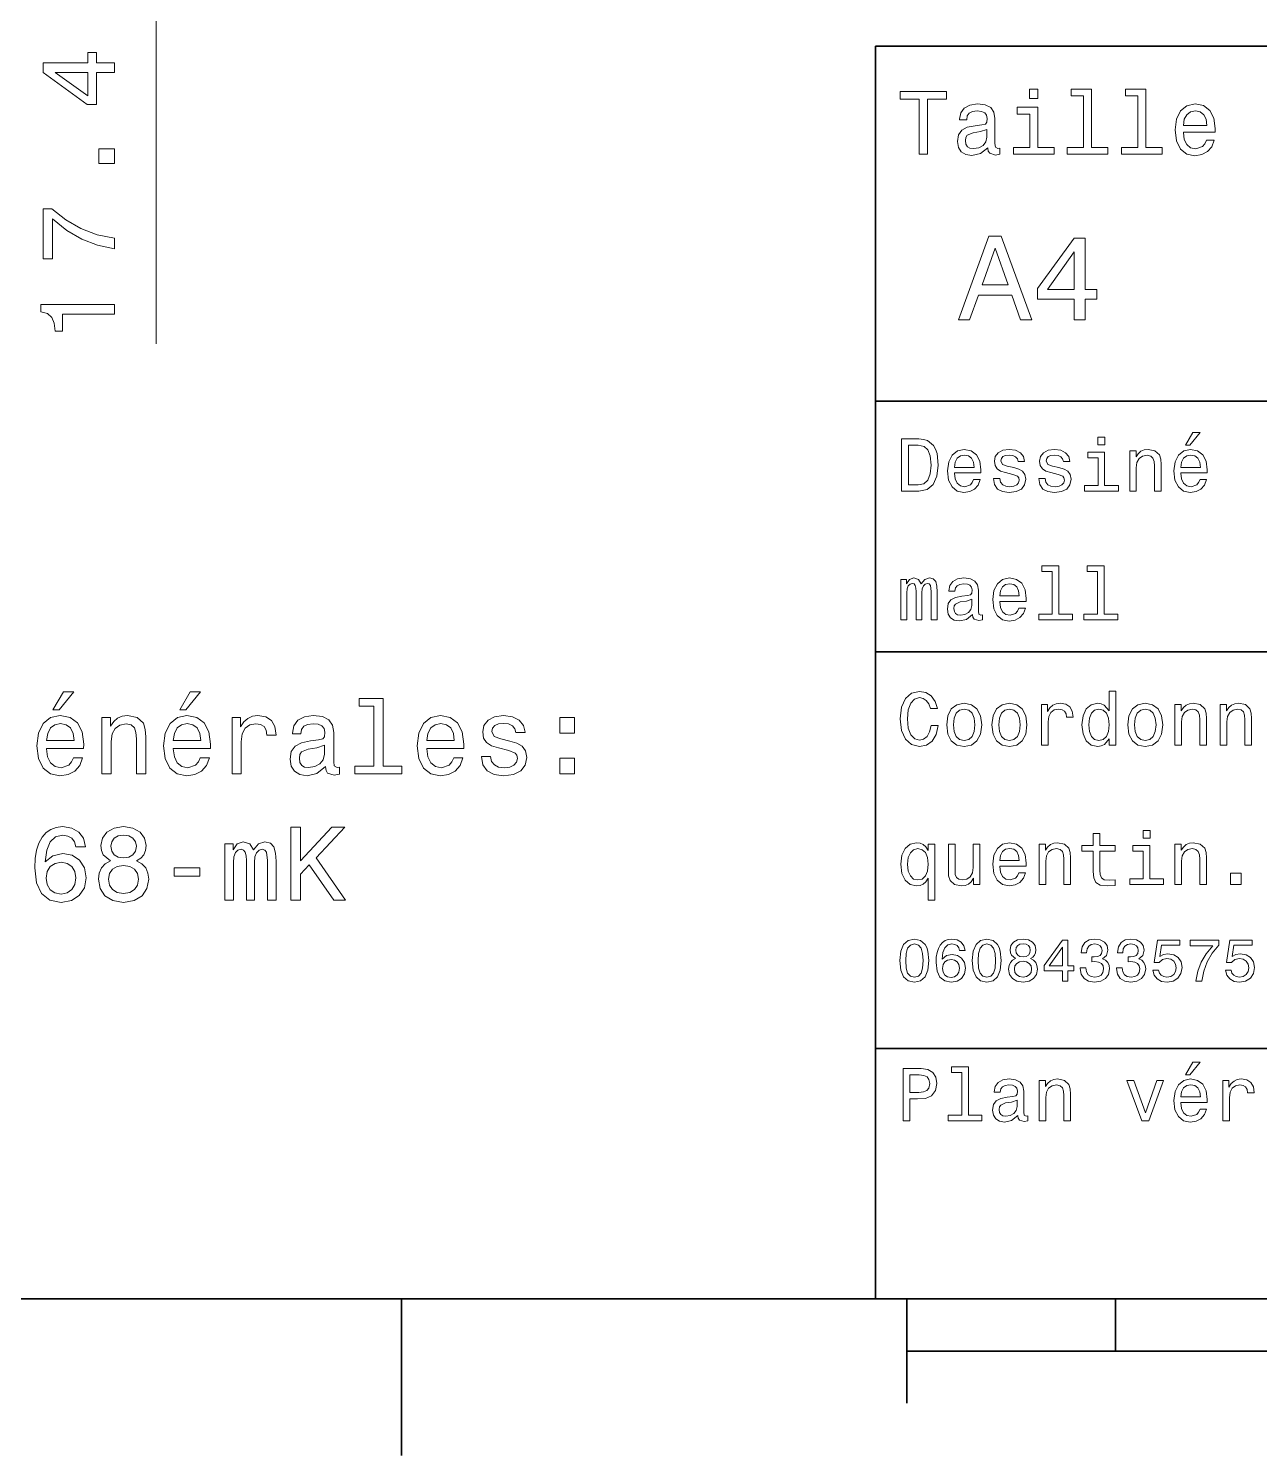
# Model space of a CAD drawing. Extents: x 0 to 297, y 0 to 210.
# Drawn here: x 56.4 to 115.4, y 2.5 to 70.9 of the extents above; entities that cross this region are included whole.
import ezdxf

# ---------------------------------------------------------------- set-up
doc = ezdxf.new("R2010")
doc.units = 0

msp = doc.modelspace()

# ---------------------------------------------------------------- linework, layer by layer
at = {"color": 7, "lineweight": 13}
msp.add_line((62.551071, 55.746384), (62.551071, 88.356773), dxfattribs=at)
at = {"color": 7, "lineweight": 35}
for p, q in [((97, 10), (97, 70)), ((97, 70), (287, 70)), ((97, 53), (162, 53)), ((97, 41), (162, 41)), ((97, 22), (162, 22)), ((10, 10), (287, 10)), ((97, 10), (287, 10)), ((98.5, 7.5), (198.5, 7.5))]:
    msp.add_line(p, q, dxfattribs=at)
at = {"color": 7, "lineweight": 35, "ltscale": 0.1875}
msp.add_line((74.300003, 10), (74.300003, 2.5), dxfattribs=at)
at = {"color": 7, "lineweight": 35, "ltscale": 0.125}
msp.add_line((98.5, 10), (98.5, 5), dxfattribs=at)
at = {"color": 7, "lineweight": 35, "ltscale": 0.0625}
msp.add_line((108.5, 10), (108.5, 7.5), dxfattribs=at)
at = {"color": 7, "lineweight": 13}
for points in [[(60.551071, 68.74984), (60.551071, 69.203735), (59.683636, 69.203735), (59.683636, 69.703011), (59.280178, 69.703011), (59.280178, 69.203735), (57.126717, 69.203735), (57.126717, 68.744797), (59.23983, 67.211655), (59.683636, 67.211655), (59.683636, 68.74984)], [(59.280178, 67.635292), (57.711731, 68.74984), (59.280178, 68.74984)], [(99.102303, 64.837173), (99.5, 64.837173), (99.5, 67.47406), (100.407784, 67.47406), (100.407784, 67.837173), (98.190201, 67.837173), (98.190201, 67.47406), (99.102303, 67.47406)], [(104.786743, 67.940918), (104.384727, 67.940918), (104.384727, 67.508644), (104.786743, 67.508644)], [(106.969742, 67.621033), (106.969742, 65.157059), (106.187317, 65.157059), (106.187317, 64.837173), (108.128242, 64.837173), (108.128242, 65.157059), (107.350143, 65.157059), (107.350143, 67.940918), (106.373199, 67.940918), (106.373199, 67.621033)], [(109.572044, 67.621033), (109.572044, 65.157059), (108.789627, 65.157059), (108.789627, 64.837173), (110.730545, 64.837173), (110.730545, 65.157059), (109.952454, 65.157059), (109.952454, 67.940918), (108.975502, 67.940918), (108.975502, 67.621033)], [(102.387611, 65.139771), (102.387611, 65.126801), (102.409225, 64.979828), (102.47406, 64.876076), (102.746399, 64.793945), (102.958214, 64.828529), (102.958214, 65.122475), (102.867432, 65.109505), (102.746399, 65.165703), (102.724785, 65.338615), (102.724785, 66.540344), (102.672913, 66.84726), (102.521614, 67.0634), (102.257927, 67.193085), (101.886169, 67.240631), (101.523056, 67.188759), (101.255043, 67.041786), (101.086456, 66.812675), (101.030258, 66.510086), (101.030258, 66.484146), (101.371758, 66.484146), (101.402016, 66.665703), (101.497116, 66.795387), (101.65274, 66.873199), (101.873199, 66.903458), (102.085014, 66.881844), (102.236313, 66.817001), (102.327087, 66.704605), (102.357346, 66.548988), (102.340057, 66.367432), (102.270897, 66.276657), (102.097984, 66.233429), (101.773773, 66.198845), (101.402016, 66.121033), (101.138329, 65.982704), (100.982712, 65.766571), (100.935158, 65.446686), (100.978386, 65.161385), (101.112389, 64.949562), (101.328529, 64.815559), (101.626801, 64.768013), (102.028816, 64.858788)], [(104.773773, 65.157059), (104.773773, 67.080688), (103.796829, 67.080688), (103.796829, 66.756485), (104.393372, 66.756485), (104.393372, 65.157059), (103.615273, 65.157059), (103.615273, 64.837173), (105.560516, 64.837173), (105.560516, 65.157059)], [(111.750717, 65.887604), (113.272339, 65.887604), (113.276657, 66.064842), (113.207497, 66.561958), (113.017288, 66.933716), (112.714699, 67.158501), (112.312683, 67.240631), (111.919312, 67.154175), (111.616714, 66.912102), (111.422188, 66.51873), (111.353027, 66), (111.41787, 65.4683), (111.612396, 65.079247), (111.91066, 64.837173), (112.299713, 64.755043), (112.636887, 64.811234), (112.913544, 64.958214), (113.116714, 65.191643), (113.233429, 65.502876), (112.857346, 65.502876), (112.779541, 65.329971), (112.667145, 65.200287), (112.34726, 65.096542), (112.100868, 65.144089), (111.914986, 65.295387), (111.793945, 65.541786), (111.750717, 65.874634)], [(111.750717, 66.207489), (111.798271, 66.50576), (111.914986, 66.726219), (112.092216, 66.860229), (112.325653, 66.907776), (112.554756, 66.860229), (112.731987, 66.726219), (112.840057, 66.50576), (112.878967, 66.207489)], [(102.344383, 65.649857), (102.292511, 65.425072), (102.154182, 65.252159), (101.946686, 65.139771), (101.691643, 65.100861), (101.527374, 65.122475), (101.41066, 65.191643), (101.337173, 65.312675), (101.315559, 65.481262), (101.332855, 65.632561), (101.402016, 65.740631), (101.678673, 65.861671), (102.028816, 65.913544), (102.344383, 66.017288)], [(60.551071, 64.388458), (60.551071, 65.084427), (59.799629, 65.084427), (59.799629, 64.388458)], [(60.551071, 60.299408), (60.551071, 60.808777), (59.718937, 60.975201), (58.94228, 61.267708), (58.2211, 61.681252), (57.545307, 62.220879), (57.126717, 62.220879), (57.126717, 59.820305), (57.585651, 59.820305), (57.585651, 61.736729), (58.266487, 61.181976), (58.977585, 60.763386), (59.734066, 60.470879)], [(100.982712, 56.9049), (101.51297, 56.9049), (101.933716, 58.080692), (103.530258, 58.080692), (103.951012, 56.9049), (104.492798, 56.9049), (103.028816, 60.910664), (102.440926, 60.910664)], [(102.118156, 58.570606), (102.734871, 60.334293), (103.351585, 58.570606)], [(106.521614, 56.9049), (107.040344, 56.9049), (107.040344, 57.896255), (107.610954, 57.896255), (107.610954, 58.357349), (107.040344, 58.357349), (107.040344, 60.818443), (106.515854, 60.818443), (104.763687, 58.403458), (104.763687, 57.896255), (106.521614, 57.896255)], [(105.247841, 58.357349), (106.521614, 60.149857), (106.521614, 58.357349)], [(60.551071, 57.173618), (60.551071, 57.632553), (57.025856, 57.632553), (57.025856, 57.289612), (57.333492, 57.198833), (57.540264, 57.017277), (57.661301, 56.739899), (57.701645, 56.356613), (58.059715, 56.356613), (58.059715, 57.173618)], [(107.992798, 51.27702), (107.657784, 51.27702), (107.657784, 50.916786), (107.992798, 50.916786)], [(111.84726, 50.88797), (112.059799, 50.88797), (112.560516, 51.500362), (112.207489, 51.500362)], [(99.080688, 51.190563), (98.248558, 51.190563), (98.248558, 48.690563), (99.080688, 48.690563), (99.473343, 48.769814), (99.765129, 49.011169), (99.945244, 49.40382), (100.010086, 49.940563), (99.952446, 50.488113), (99.880402, 50.70425), (99.779541, 50.877163), (99.487755, 51.111313), (99.296829, 51.168949)], [(99.055473, 50.891571), (99.329254, 50.837536), (99.516571, 50.671829), (99.628242, 50.376442), (99.664268, 49.940563), (99.624641, 49.519093), (99.51297, 49.223705), (99.322044, 49.047192), (99.055473, 48.989555), (98.583572, 48.989555), (98.583572, 50.891571)], [(100.784584, 49.565922), (102.052597, 49.565922), (102.056198, 49.713619), (101.998558, 50.127884), (101.840057, 50.437683), (101.587898, 50.625), (101.252884, 50.693443), (100.925072, 50.621399), (100.672913, 50.41967), (100.510803, 50.091862), (100.453171, 49.659584), (100.507202, 49.216499), (100.669312, 48.892292), (100.91787, 48.690563), (101.242073, 48.62212), (101.523056, 48.668949), (101.753601, 48.791428), (101.922913, 48.98595), (102.020172, 49.245319), (101.706772, 49.245319), (101.64193, 49.101227), (101.548271, 48.993156), (101.2817, 48.9067), (101.07637, 48.946327), (100.921471, 49.072407), (100.820602, 49.27774), (100.784584, 49.555115)], [(103.623199, 49.818085), (103.317001, 49.890129), (103.090057, 49.972984), (103.014412, 50.142292), (103.036026, 50.261169), (103.111671, 50.347622), (103.234146, 50.401657), (103.41066, 50.423271), (103.579971, 50.401657), (103.713257, 50.336815), (103.799713, 50.239555), (103.835732, 50.109871), (104.145531, 50.109871), (104.145531, 50.117077), (104.091499, 50.351227), (103.943802, 50.534943), (103.713257, 50.650219), (103.41066, 50.693443), (103.104469, 50.650219), (102.881126, 50.531342), (102.740631, 50.354828), (102.697403, 50.131485), (102.729828, 49.915348), (102.830688, 49.76405), (102.996399, 49.655983), (103.237755, 49.580334), (103.590775, 49.493877), (103.806915, 49.40382), (103.864555, 49.331772), (103.886169, 49.223705), (103.853745, 49.09042), (103.767288, 48.989555), (103.626801, 48.924713), (103.439484, 48.903099), (103.241356, 48.924713), (103.09726, 49.000362), (103, 49.122841), (102.960373, 49.292149), (102.654175, 49.292149), (102.704613, 49.003963), (102.852303, 48.795029), (103.086456, 48.668949), (103.41066, 48.62212), (103.749283, 48.668949), (103.997841, 48.795029), (104.149139, 48.996758), (104.203171, 49.259727), (104.163544, 49.486671), (104.051872, 49.641571), (103.868156, 49.742435)], [(105.791786, 49.818085), (105.485588, 49.890129), (105.258644, 49.972984), (105.182999, 50.142292), (105.204613, 50.261169), (105.280258, 50.347622), (105.40274, 50.401657), (105.579254, 50.423271), (105.748558, 50.401657), (105.881844, 50.336815), (105.9683, 50.239555), (106.004326, 50.109871), (106.314117, 50.109871), (106.314117, 50.117077), (106.260086, 50.351227), (106.112396, 50.534943), (105.881844, 50.650219), (105.579254, 50.693443), (105.273056, 50.650219), (105.049713, 50.531342), (104.909225, 50.354828), (104.865997, 50.131485), (104.898415, 49.915348), (104.999283, 49.76405), (105.164986, 49.655983), (105.406342, 49.580334), (105.759369, 49.493877), (105.975502, 49.40382), (106.033142, 49.331772), (106.054756, 49.223705), (106.022339, 49.09042), (105.935883, 48.989555), (105.795387, 48.924713), (105.60807, 48.903099), (105.409943, 48.924713), (105.265854, 49.000362), (105.168587, 49.122841), (105.12896, 49.292149), (104.822769, 49.292149), (104.873199, 49.003963), (105.020897, 48.795029), (105.255043, 48.668949), (105.579254, 48.62212), (105.91787, 48.668949), (106.166428, 48.795029), (106.317726, 48.996758), (106.371758, 49.259727), (106.33213, 49.486671), (106.220459, 49.641571), (106.036743, 49.742435)], [(109.181557, 48.690563), (109.498558, 48.690563), (109.498558, 49.807278), (109.530983, 50.063042), (109.635445, 50.250362), (109.797546, 50.365635), (110.013687, 50.408863), (110.1866, 50.372841), (110.29467, 50.275578), (110.348701, 50.113472), (110.366714, 49.897335), (110.366714, 48.690563), (110.683716, 48.690563), (110.683716, 49.962177), (110.669312, 50.217941), (110.604469, 50.430477), (110.39193, 50.625), (110.060516, 50.693443), (109.876801, 50.668228), (109.721901, 50.599785), (109.588615, 50.484512), (109.484146, 50.329613), (109.484146, 50.625), (109.181557, 50.625)], [(111.627518, 49.565922), (112.895531, 49.565922), (112.899132, 49.713619), (112.841499, 50.127884), (112.682999, 50.437683), (112.430832, 50.625), (112.095825, 50.693443), (111.768013, 50.621399), (111.515854, 50.41967), (111.353745, 50.091862), (111.296112, 49.659584), (111.350143, 49.216499), (111.512245, 48.892292), (111.760803, 48.690563), (112.085014, 48.62212), (112.365997, 48.668949), (112.596542, 48.791428), (112.765854, 48.98595), (112.863113, 49.245319), (112.549713, 49.245319), (112.484871, 49.101227), (112.391212, 48.993156), (112.124641, 48.9067), (111.919312, 48.946327), (111.764412, 49.072407), (111.663544, 49.27774), (111.627518, 49.555115)], [(100.784584, 49.832493), (100.824211, 50.081055), (100.921471, 50.264771), (101.069168, 50.376442), (101.263687, 50.416069), (101.454613, 50.376442), (101.602303, 50.264771), (101.69236, 50.081055), (101.724785, 49.832493)], [(107.981987, 48.957134), (107.981987, 50.560158), (107.16787, 50.560158), (107.16787, 50.289986), (107.664986, 50.289986), (107.664986, 48.957134), (107.016571, 48.957134), (107.016571, 48.690563), (108.637611, 48.690563), (108.637611, 48.957134)], [(111.627518, 49.832493), (111.667145, 50.081055), (111.764412, 50.264771), (111.912102, 50.376442), (112.106628, 50.416069), (112.297546, 50.376442), (112.445244, 50.264771), (112.535301, 50.081055), (112.567726, 49.832493)], [(105.474785, 44.850864), (105.474785, 42.79755), (104.822769, 42.79755), (104.822769, 42.530979), (106.440201, 42.530979), (106.440201, 42.79755), (105.791786, 42.79755), (105.791786, 45.117435), (104.977669, 45.117435), (104.977669, 44.850864)], [(107.643372, 44.850864), (107.643372, 42.79755), (106.991356, 42.79755), (106.991356, 42.530979), (108.608788, 42.530979), (108.608788, 42.79755), (107.960373, 42.79755), (107.960373, 45.117435), (107.146255, 45.117435), (107.146255, 44.850864)], [(98.21254, 42.530979), (98.504326, 42.530979), (98.504326, 43.824207), (98.522331, 44.01873), (98.57637, 44.159222), (98.659225, 44.242073), (98.767288, 44.274494), (98.853745, 44.245678), (98.911385, 44.17363), (98.940201, 44.051151), (98.951012, 43.88905), (98.951012, 42.530979), (99.224785, 42.530979), (99.224785, 43.824207), (99.242798, 44.015129), (99.296829, 44.155621), (99.383286, 44.242073), (99.491356, 44.274494), (99.577812, 44.245678), (99.635445, 44.17363), (99.671471, 43.88905), (99.671471, 42.530979), (99.963257, 42.530979), (99.963257, 43.867435), (99.945244, 44.144814), (99.887611, 44.357349), (99.772331, 44.48703), (99.585014, 44.533859), (99.365273, 44.461815), (99.195969, 44.25288), (99.062683, 44.458214), (98.83934, 44.533859), (98.634003, 44.461815), (98.493515, 44.260086), (98.493515, 44.465416), (98.21254, 44.465416)], [(101.656342, 42.783142), (101.656342, 42.772335), (101.674355, 42.649857), (101.728386, 42.5634), (101.95533, 42.494957), (102.131844, 42.523773), (102.131844, 42.76873), (102.056198, 42.757923), (101.95533, 42.804756), (101.937317, 42.948845), (101.937317, 43.950287), (101.894089, 44.206051), (101.768013, 44.386166), (101.548271, 44.494236), (101.238472, 44.533859), (100.935883, 44.490635), (100.71254, 44.368156), (100.572044, 44.177231), (100.525215, 43.925072), (100.525215, 43.903458), (100.809799, 43.903458), (100.835014, 44.054756), (100.914268, 44.162823), (101.043945, 44.227665), (101.227669, 44.25288), (101.404175, 44.234871), (101.530258, 44.180836), (101.605911, 44.087173), (101.631126, 43.957493), (101.616714, 43.806194), (101.559074, 43.730545), (101.414986, 43.694523), (101.144814, 43.665707), (100.835014, 43.600864), (100.615273, 43.485592), (100.485588, 43.305473), (100.445969, 43.038906), (100.481987, 42.801151), (100.593658, 42.624638), (100.773773, 42.512966), (101.022331, 42.473343), (101.357346, 42.548992)], [(102.953171, 43.406338), (104.221184, 43.406338), (104.224785, 43.554035), (104.167145, 43.9683), (104.008644, 44.278099), (103.756485, 44.465416), (103.421471, 44.533859), (103.093658, 44.461815), (102.841499, 44.260086), (102.679398, 43.932278), (102.621758, 43.5), (102.675797, 43.056915), (102.837898, 42.732708), (103.086456, 42.530979), (103.41066, 42.462536), (103.691643, 42.509365), (103.922188, 42.631844), (104.091499, 42.826366), (104.188759, 43.085735), (103.875359, 43.085735), (103.810516, 42.941643), (103.716858, 42.833572), (103.450287, 42.747116), (103.244957, 42.786743), (103.090057, 42.912823), (102.989197, 43.118156), (102.953171, 43.395531)], [(102.953171, 43.672909), (102.992798, 43.921471), (103.090057, 44.105186), (103.237755, 44.216858), (103.432274, 44.256485), (103.623199, 44.216858), (103.770897, 44.105186), (103.860954, 43.921471), (103.893372, 43.672909)], [(101.620316, 43.208214), (101.577087, 43.020893), (101.461815, 42.876801), (101.288902, 42.783142), (101.07637, 42.750721), (100.939484, 42.76873), (100.842216, 42.826366), (100.780983, 42.927231), (100.76297, 43.067722), (100.777374, 43.193802), (100.835014, 43.283859), (101.065559, 43.384727), (101.357346, 43.427952), (101.620316, 43.514408)], [(57.602303, 38.219742), (57.899853, 38.219742), (58.600861, 39.077087), (58.106625, 39.077087)], [(63.674347, 38.219742), (63.971897, 38.219742), (64.672905, 39.077087), (64.178665, 39.077087)], [(99.66787, 37.460373), (99.595818, 37.15778), (99.476944, 36.941643), (99.311241, 36.808357), (99.116714, 36.765129), (98.882568, 36.829971), (98.698845, 37.024494), (98.57637, 37.341499), (98.536743, 37.780979), (98.57637, 38.216858), (98.695244, 38.537464), (98.87896, 38.731987), (99.116714, 38.80043), (99.289627, 38.764408), (99.437317, 38.663544), (99.552597, 38.501442), (99.631844, 38.278099), (99.97406, 38.278099), (99.865997, 38.620316), (99.678673, 38.879681), (99.422913, 39.041786), (99.116714, 39.099422), (98.734871, 39.009365), (98.443085, 38.757202), (98.25576, 38.342937), (98.190926, 37.780979), (98.25576, 37.219021), (98.443085, 36.804756), (98.734871, 36.548992), (99.116714, 36.462536), (99.451729, 36.530979), (99.721901, 36.721901), (99.912827, 37.035301), (100.013687, 37.460373)], [(108.201729, 36.829971), (108.201729, 36.530979), (108.51873, 36.530979), (108.51873, 39.117435), (108.20533, 39.117435), (108.20533, 38.170029), (107.963974, 38.443802), (107.816284, 38.508644), (107.646973, 38.533859), (107.340775, 38.461815), (107.103027, 38.260086), (106.948128, 37.935879), (106.894089, 37.5), (106.948128, 37.064121), (107.103027, 36.736309), (107.340775, 36.530979), (107.646973, 36.462536), (107.816284, 36.487751), (107.967575, 36.552593)], [(72.969009, 38.391209), (72.969009, 35.516571), (72.05619, 35.516571), (72.05619, 35.143372), (74.320602, 35.143372), (74.320602, 35.516571), (73.412819, 35.516571), (73.412819, 38.764408), (72.273048, 38.764408), (72.273048, 38.391209)], [(100.413544, 37.496399), (100.471184, 37.056915), (100.636887, 36.732708), (100.899857, 36.530979), (101.252884, 36.462536), (101.602303, 36.530979), (101.865273, 36.729107), (102.030983, 37.053314), (102.092216, 37.496399), (102.030983, 37.935879), (101.865273, 38.263687), (101.602303, 38.461815), (101.252884, 38.533859), (100.899857, 38.461815), (100.636887, 38.260086), (100.471184, 37.935879)], [(102.58213, 37.496399), (102.639771, 37.056915), (102.805473, 36.732708), (103.068443, 36.530979), (103.421471, 36.462536), (103.770897, 36.530979), (104.033859, 36.729107), (104.19957, 37.053314), (104.260803, 37.496399), (104.19957, 37.935879), (104.033859, 38.263687), (103.770897, 38.461815), (103.421471, 38.533859), (103.068443, 38.461815), (102.805473, 38.260086), (102.639771, 37.935879)], [(104.963257, 36.530979), (105.280258, 36.530979), (105.280258, 37.636887), (105.312683, 37.903458), (105.409943, 38.094379), (105.568443, 38.209652), (105.780983, 38.249279), (105.939484, 38.224064), (106.058357, 38.152016), (106.130402, 38.029537), (106.155617, 37.863831), (106.476227, 37.863831), (106.432999, 38.155621), (106.314117, 38.364552), (106.115997, 38.490635), (105.845825, 38.533859), (105.662102, 38.505043), (105.503601, 38.432995), (105.363113, 38.310516), (105.251442, 38.144814), (105.251442, 38.465416), (104.963257, 38.465416)], [(109.087898, 37.496399), (109.145531, 37.056915), (109.311241, 36.732708), (109.574203, 36.530979), (109.927231, 36.462536), (110.276657, 36.530979), (110.539627, 36.729107), (110.70533, 37.053314), (110.766571, 37.496399), (110.70533, 37.935879), (110.539627, 38.263687), (110.276657, 38.461815), (109.927231, 38.533859), (109.574203, 38.461815), (109.311241, 38.260086), (109.145531, 37.935879)], [(111.350143, 36.530979), (111.667145, 36.530979), (111.667145, 37.647694), (111.69957, 37.903458), (111.804031, 38.090778), (111.966141, 38.206051), (112.182274, 38.249279), (112.355186, 38.213257), (112.463257, 38.115993), (112.517288, 37.953888), (112.535301, 37.737751), (112.535301, 36.530979), (112.852303, 36.530979), (112.852303, 37.802593), (112.837898, 38.058357), (112.773056, 38.270893), (112.560516, 38.465416), (112.229103, 38.533859), (112.045387, 38.508644), (111.890488, 38.440201), (111.757202, 38.324928), (111.65274, 38.170029), (111.65274, 38.465416), (111.350143, 38.465416)], [(113.51873, 36.530979), (113.835732, 36.530979), (113.835732, 37.647694), (113.868156, 37.903458), (113.972626, 38.090778), (114.134727, 38.206051), (114.350861, 38.249279), (114.523773, 38.213257), (114.631844, 38.115993), (114.685883, 37.953888), (114.703888, 37.737751), (114.703888, 36.530979), (115.020889, 36.530979), (115.020889, 37.802593), (115.006485, 38.058357), (114.941643, 38.270893), (114.729111, 38.465416), (114.39769, 38.533859), (114.213974, 38.508644), (114.059082, 38.440201), (113.925789, 38.324928), (113.821327, 38.170029), (113.821327, 38.465416), (113.51873, 38.465416)], [(57.294666, 36.368877), (59.069881, 36.368877), (59.074924, 36.575649), (58.994232, 37.155621), (58.772331, 37.589336), (58.419304, 37.851585), (57.950287, 37.947407), (57.491352, 37.846542), (57.138325, 37.564121), (56.911381, 37.105186), (56.830688, 36.5), (56.906338, 35.879684), (57.133282, 35.425793), (57.481266, 35.143372), (57.935154, 35.04755), (58.328529, 35.113113), (58.651295, 35.28458), (58.888325, 35.556915), (59.024494, 35.920029), (58.585732, 35.920029), (58.494953, 35.7183), (58.363831, 35.567001), (57.990631, 35.445965), (57.703167, 35.501442), (57.486309, 35.677956), (57.345097, 35.965416), (57.294666, 36.353745)], [(59.94236, 35.143372), (60.386162, 35.143372), (60.386162, 36.706772), (60.431553, 37.064842), (60.577805, 37.327087), (60.804752, 37.488472), (61.107346, 37.548992), (61.349419, 37.498558), (61.500717, 37.362392), (61.576366, 37.135445), (61.601582, 36.832851), (61.601582, 35.143372), (62.045387, 35.143372), (62.045387, 36.92363), (62.025211, 37.2817), (61.934433, 37.57925), (61.636883, 37.851585), (61.172909, 37.947407), (60.915703, 37.912102), (60.698845, 37.816284), (60.512245, 37.6549), (60.36599, 37.438042), (60.36599, 37.851585), (59.94236, 37.851585)], [(63.366711, 36.368877), (65.141922, 36.368877), (65.146973, 36.575649), (65.066277, 37.155621), (64.844376, 37.589336), (64.491348, 37.851585), (64.022331, 37.947407), (63.563396, 37.846542), (63.210369, 37.564121), (62.983425, 37.105186), (62.902733, 36.5), (62.978382, 35.879684), (63.205326, 35.425793), (63.55331, 35.143372), (64.007202, 35.04755), (64.400574, 35.113113), (64.723343, 35.28458), (64.960373, 35.556915), (65.096542, 35.920029), (64.657776, 35.920029), (64.567001, 35.7183), (64.435875, 35.567001), (64.062675, 35.445965), (63.775211, 35.501442), (63.558353, 35.677956), (63.417141, 35.965416), (63.366711, 36.353745)], [(66.180832, 35.143372), (66.624634, 35.143372), (66.624634, 36.691643), (66.670029, 37.064842), (66.80619, 37.33213), (67.028091, 37.493515), (67.325638, 37.548992), (67.547546, 37.513687), (67.713974, 37.412823), (67.814835, 37.241356), (67.850143, 37.009365), (68.298981, 37.009365), (68.238464, 37.417866), (68.072037, 37.710373), (67.794662, 37.886887), (67.41642, 37.947407), (67.159218, 37.907059), (66.937317, 37.806194), (66.740631, 37.634727), (66.58429, 37.402737), (66.58429, 37.851585), (66.180832, 37.851585)], [(70.65921, 35.496399), (70.65921, 35.481266), (70.684433, 35.309799), (70.760078, 35.188759), (71.077805, 35.092937), (71.324921, 35.133286), (71.324921, 35.476223), (71.219009, 35.461094), (71.077805, 35.526657), (71.052582, 35.728386), (71.052582, 37.130402), (70.992065, 37.488472), (70.815552, 37.740635), (70.507919, 37.89193), (70.074203, 37.947407), (69.650574, 37.886887), (69.337891, 37.715416), (69.141205, 37.448128), (69.075638, 37.0951), (69.075638, 37.064842), (69.47406, 37.064842), (69.509361, 37.276657), (69.620316, 37.427956), (69.801865, 37.51873), (70.059067, 37.554035), (70.30619, 37.52882), (70.482704, 37.453171), (70.588608, 37.322044), (70.623917, 37.140491), (70.603745, 36.928673), (70.523048, 36.822765), (70.32132, 36.772335), (69.943077, 36.731987), (69.509361, 36.641209), (69.201721, 36.479828), (69.020172, 36.227665), (68.964691, 35.854465), (69.015121, 35.521614), (69.171463, 35.274494), (69.42363, 35.118156), (69.771606, 35.062679), (70.240631, 35.168587)], [(75.510803, 36.368877), (77.286011, 36.368877), (77.291061, 36.575649), (77.210365, 37.155621), (76.988464, 37.589336), (76.635437, 37.851585), (76.16642, 37.947407), (75.707489, 37.846542), (75.354462, 37.564121), (75.127518, 37.105186), (75.046822, 36.5), (75.122467, 35.879684), (75.349411, 35.425793), (75.697403, 35.143372), (76.151291, 35.04755), (76.544662, 35.113113), (76.867432, 35.28458), (77.104462, 35.556915), (77.240631, 35.920029), (76.801865, 35.920029), (76.71109, 35.7183), (76.579964, 35.567001), (76.206764, 35.445965), (75.919296, 35.501442), (75.702438, 35.677956), (75.561234, 35.965416), (75.510803, 36.353745)], [(79.484863, 36.721901), (79.056183, 36.822765), (78.738464, 36.938759), (78.632553, 37.175793), (78.662811, 37.34222), (78.768723, 37.463257), (78.940193, 37.538906), (79.187309, 37.569164), (79.424347, 37.538906), (79.610947, 37.448128), (79.731979, 37.311958), (79.78241, 37.130402), (80.216125, 37.130402), (80.216125, 37.140491), (80.14048, 37.4683), (79.933708, 37.725506), (79.610947, 37.886887), (79.187309, 37.947407), (78.758636, 37.886887), (78.445953, 37.720459), (78.249268, 37.473343), (78.188751, 37.160664), (78.234146, 36.85807), (78.375351, 36.646252), (78.607338, 36.494957), (78.945236, 36.38905), (79.439468, 36.268013), (79.742065, 36.14193), (79.822754, 36.041065), (79.853012, 35.889771), (79.807632, 35.703171), (79.686592, 35.561958), (79.489906, 35.47118), (79.227661, 35.440922), (78.950279, 35.47118), (78.74855, 35.577087), (78.612381, 35.748558), (78.556908, 35.985592), (78.128235, 35.985592), (78.198837, 35.582134), (78.405609, 35.289627), (78.733421, 35.113113), (79.187309, 35.04755), (79.661377, 35.113113), (80.009354, 35.289627), (80.221176, 35.572044), (80.296822, 35.940201), (80.241348, 36.257923), (80.085007, 36.474785), (79.827805, 36.615993)], [(81.89048, 37.100143), (82.586441, 37.100143), (82.586441, 37.851585), (81.89048, 37.851585)], [(100.737755, 37.5), (100.770172, 37.824207), (100.87104, 38.058357), (101.033142, 38.20245), (101.252884, 38.25288), (101.469017, 38.20245), (101.631126, 38.061958), (101.731987, 37.824207), (101.768013, 37.5), (101.731987, 37.172188), (101.631126, 36.934437), (101.469017, 36.790344), (101.252884, 36.743515), (101.033142, 36.790344), (100.87104, 36.934437), (100.770172, 37.172188)], [(102.906342, 37.5), (102.938759, 37.824207), (103.039627, 38.058357), (103.201729, 38.20245), (103.421471, 38.25288), (103.637611, 38.20245), (103.799713, 38.061958), (103.900574, 37.824207), (103.9366, 37.5), (103.900574, 37.172188), (103.799713, 36.934437), (103.637611, 36.790344), (103.421471, 36.743515), (103.201729, 36.790344), (103.039627, 36.934437), (102.938759, 37.172188)], [(107.701012, 38.249279), (107.909943, 38.198845), (108.068443, 38.058357), (108.162102, 37.824207), (108.198128, 37.5), (108.162102, 37.172188), (108.068443, 36.938038), (107.909943, 36.793949), (107.701012, 36.747116), (107.502884, 36.793949), (107.351585, 36.938038), (107.250717, 37.175793), (107.2183, 37.5), (107.250717, 37.820606), (107.351585, 38.054756), (107.502884, 38.198845)], [(109.412102, 37.5), (109.444527, 37.824207), (109.545387, 38.058357), (109.707489, 38.20245), (109.927231, 38.25288), (110.143372, 38.20245), (110.305473, 38.061958), (110.406342, 37.824207), (110.44236, 37.5), (110.406342, 37.172188), (110.305473, 36.934437), (110.143372, 36.790344), (109.927231, 36.743515), (109.707489, 36.790344), (109.545387, 36.934437), (109.444527, 37.172188)], [(57.294666, 36.742073), (57.35014, 37.090057), (57.486309, 37.347263), (57.693081, 37.503601), (57.965416, 37.559078), (58.232708, 37.503601), (58.43948, 37.347263), (58.565559, 37.090057), (58.610947, 36.742073)], [(63.366711, 36.742073), (63.422184, 37.090057), (63.558353, 37.347263), (63.765125, 37.503601), (64.03746, 37.559078), (64.304749, 37.503601), (64.51152, 37.347263), (64.637604, 37.090057), (64.682991, 36.742073)], [(75.510803, 36.742073), (75.566269, 37.090057), (75.702438, 37.347263), (75.90921, 37.503601), (76.181549, 37.559078), (76.448837, 37.503601), (76.655609, 37.347263), (76.781693, 37.090057), (76.82708, 36.742073)], [(70.60878, 36.091499), (70.548264, 35.82925), (70.386887, 35.627522), (70.144806, 35.496399), (69.84726, 35.451008), (69.655609, 35.476223), (69.519447, 35.556915), (69.433716, 35.698128), (69.408493, 35.894814), (69.428665, 36.071327), (69.509361, 36.197407), (69.832123, 36.338615), (70.240631, 36.399136), (70.60878, 36.520172)], [(81.89048, 35.143372), (82.586441, 35.143372), (82.586441, 35.894814), (81.89048, 35.894814)], [(59.16066, 31.65346), (59.064838, 32.061958), (58.842937, 32.364555), (58.499996, 32.556198), (58.056194, 32.621758), (57.758644, 32.586456), (57.501438, 32.490635), (57.274494, 32.334293), (57.082851, 32.112392), (56.931553, 31.835014), (56.820602, 31.497118), (56.749996, 31.098703), (56.729824, 30.649857), (56.810516, 29.933718), (57.057632, 29.414267), (57.456051, 29.101585), (58.000717, 28.995678), (58.48991, 29.086456), (58.86311, 29.323488), (59.105183, 29.696686), (59.190918, 30.17075), (59.105183, 30.649857), (58.873196, 31.018013), (58.515125, 31.25), (58.071323, 31.330692), (57.592216, 31.229828), (57.234146, 30.942364), (57.309795, 31.497118), (57.47118, 31.895535), (57.718296, 32.132565), (58.061237, 32.213257), (58.313396, 32.172913), (58.505039, 32.067005), (58.631123, 31.890491), (58.696682, 31.65346)], [(60.360947, 30.98271), (60.103745, 30.841499), (59.927231, 30.644814), (59.81628, 30.397696), (59.780975, 30.100145), (59.861668, 29.651297), (60.093655, 29.303314), (60.471897, 29.081413), (60.986309, 28.995678), (61.495674, 29.081413), (61.873917, 29.303314), (62.105904, 29.651297), (62.191639, 30.100145), (62.151295, 30.397696), (62.045387, 30.644814), (61.863831, 30.841499), (61.611668, 30.98271), (61.813396, 31.103746), (61.954609, 31.270174), (62.04034, 31.471903), (62.070602, 31.719021), (61.98991, 32.077091), (61.778095, 32.364555), (61.435154, 32.551155), (60.986309, 32.621758), (60.532417, 32.551155), (60.189476, 32.364555), (59.972618, 32.077091), (59.896969, 31.719021), (59.922188, 31.471903), (60.007923, 31.270174)], [(60.376076, 31.678675), (60.416424, 31.900578), (60.53746, 32.072048), (60.729103, 32.177956), (60.986309, 32.2183), (61.238468, 32.177956), (61.430111, 32.072048), (61.551147, 31.900578), (61.596539, 31.678675), (61.551147, 31.451729), (61.430111, 31.275217), (61.238468, 31.159222), (60.986309, 31.12392), (60.729103, 31.164265), (60.53746, 31.275217), (60.416424, 31.451729)], [(68.999992, 29.096542), (69.463974, 29.096542), (69.463974, 30.34222), (69.877518, 30.786024), (71.052582, 29.096542), (71.617432, 29.096542), (70.205322, 31.12392), (71.577087, 32.596542), (70.961807, 32.596542), (69.463974, 30.977667), (69.463974, 32.596542), (68.999992, 32.596542)], [(107.438042, 31.449568), (107.438042, 30.480547), (107.459656, 30.167147), (107.560516, 29.951008), (107.762245, 29.824926), (108.104469, 29.7817), (108.479111, 29.799711), (108.479111, 30.073486), (108.20533, 30.051872), (107.956772, 30.08069), (107.823486, 30.170748), (107.765854, 30.322046), (107.755043, 30.534582), (107.755043, 31.449568), (108.479111, 31.449568), (108.479111, 31.71974), (107.755043, 31.71974), (107.755043, 32.285301), (107.438042, 32.285301), (107.438042, 31.71974), (106.890488, 31.71974), (106.890488, 31.449568)], [(110.161385, 32.4366), (109.82637, 32.4366), (109.82637, 32.076366), (110.161385, 32.076366)], [(65.837891, 29.096542), (66.246391, 29.096542), (66.246391, 30.907061), (66.271606, 31.179396), (66.34726, 31.376081), (66.463249, 31.492075), (66.614548, 31.537464), (66.73558, 31.497118), (66.816277, 31.396254), (66.856628, 31.224785), (66.87175, 30.997839), (66.87175, 29.096542), (67.255035, 29.096542), (67.255035, 30.907061), (67.280258, 31.174353), (67.355904, 31.371038), (67.476944, 31.492075), (67.628235, 31.537464), (67.749275, 31.497118), (67.829971, 31.396254), (67.880402, 30.997839), (67.880402, 29.096542), (68.288895, 29.096542), (68.288895, 30.967579), (68.263687, 31.355907), (68.182991, 31.65346), (68.021606, 31.835014), (67.759361, 31.900578), (67.451721, 31.799713), (67.214691, 31.507206), (67.028091, 31.79467), (66.715408, 31.900578), (66.427948, 31.799713), (66.231262, 31.517292), (66.231262, 31.804756), (65.837891, 31.804756)], [(99.527374, 31.48559), (99.415703, 31.647694), (99.289627, 31.762968), (99.14193, 31.827808), (98.972626, 31.853025), (98.666428, 31.780979), (98.428673, 31.57925), (98.273773, 31.255043), (98.219742, 30.819164), (98.273773, 30.379683), (98.428673, 30.055475), (98.666428, 29.850143), (98.972626, 29.7817), (99.14193, 29.803314), (99.286026, 29.864553), (99.412102, 29.976225), (99.527374, 30.145533), (99.527374, 29.100864), (99.844383, 29.100864), (99.844383, 31.784582), (99.527374, 31.784582)], [(98.543945, 30.819164), (98.57637, 31.139769), (98.677231, 31.373919), (98.828529, 31.518011), (99.026657, 31.568443), (99.235588, 31.518011), (99.394089, 31.377522), (99.487755, 31.143372), (99.523773, 30.819164), (99.487755, 30.491354), (99.394089, 30.257204), (99.235588, 30.113111), (99.026657, 30.066282), (98.828529, 30.113111), (98.677231, 30.257204), (98.57637, 30.494957)], [(101.998558, 31.784582), (101.681557, 31.784582), (101.681557, 30.667868), (101.645531, 30.408501), (101.541069, 30.22118), (101.37896, 30.105907), (101.166428, 30.069883), (100.997116, 30.098703), (100.889046, 30.185158), (100.827812, 30.332851), (100.8134, 30.541786), (100.8134, 31.784582), (100.496399, 31.784582), (100.496399, 30.512968), (100.507202, 30.257204), (100.575645, 30.044668), (100.784584, 29.850143), (101.119598, 29.7817), (101.299713, 29.806915), (101.454613, 29.871758), (101.587898, 29.983429), (101.695969, 30.145533), (101.695969, 29.850143), (101.998558, 29.850143)], [(102.953171, 30.725504), (104.221184, 30.725504), (104.224785, 30.873198), (104.167145, 31.287464), (104.008644, 31.597261), (103.756485, 31.784582), (103.421471, 31.853025), (103.093658, 31.780979), (102.841499, 31.57925), (102.679398, 31.25144), (102.621758, 30.819164), (102.675797, 30.37608), (102.837898, 30.051872), (103.086456, 29.850143), (103.41066, 29.7817), (103.691643, 29.828529), (103.922188, 29.951008), (104.091499, 30.145533), (104.188759, 30.404898), (103.875359, 30.404898), (103.810516, 30.260807), (103.716858, 30.152737), (103.450287, 30.066282), (103.244957, 30.105907), (103.090057, 30.231987), (102.989197, 30.437319), (102.953171, 30.714697)], [(102.953171, 30.992075), (102.992798, 31.240633), (103.090057, 31.424351), (103.237755, 31.536022), (103.432274, 31.575647), (103.623199, 31.536022), (103.770897, 31.424351), (103.860954, 31.240633), (103.893372, 30.992075)], [(104.844383, 29.850143), (105.161385, 29.850143), (105.161385, 30.966858), (105.193802, 31.222622), (105.298271, 31.409943), (105.460373, 31.525215), (105.676514, 31.568443), (105.849426, 31.532419), (105.957497, 31.435158), (106.011528, 31.273054), (106.029541, 31.056915), (106.029541, 29.850143), (106.346542, 29.850143), (106.346542, 31.121758), (106.33213, 31.377522), (106.267288, 31.590057), (106.054756, 31.784582), (105.723343, 31.853025), (105.539627, 31.827808), (105.384727, 31.759365), (105.251442, 31.644091), (105.146973, 31.489193), (105.146973, 31.784582), (104.844383, 31.784582)], [(110.150574, 30.116714), (110.150574, 31.71974), (109.336456, 31.71974), (109.336456, 31.449568), (109.833572, 31.449568), (109.833572, 30.116714), (109.185158, 30.116714), (109.185158, 29.850143), (110.806198, 29.850143), (110.806198, 30.116714)], [(111.350143, 29.850143), (111.667145, 29.850143), (111.667145, 30.966858), (111.69957, 31.222622), (111.804031, 31.409943), (111.966141, 31.525215), (112.182274, 31.568443), (112.355186, 31.532419), (112.463257, 31.435158), (112.517288, 31.273054), (112.535301, 31.056915), (112.535301, 29.850143), (112.852303, 29.850143), (112.852303, 31.121758), (112.837898, 31.377522), (112.773056, 31.590057), (112.560516, 31.784582), (112.229103, 31.853025), (112.045387, 31.827808), (111.890488, 31.759365), (111.757202, 31.644091), (111.65274, 31.489193), (111.65274, 31.784582), (111.350143, 31.784582)], [(58.701725, 30.165707), (58.646252, 29.847982), (58.505039, 29.605907), (58.278095, 29.444525), (57.995674, 29.394093), (57.698124, 29.444525), (57.47118, 29.600864), (57.324924, 29.842939), (57.279537, 30.160664), (57.329967, 30.473343), (57.47118, 30.710375), (57.703167, 30.861671), (58.015846, 30.917147), (58.288181, 30.861671), (58.505039, 30.715418), (58.646252, 30.478386)], [(60.265125, 30.110231), (60.310516, 30.377522), (60.456768, 30.57925), (60.683716, 30.710375), (60.986309, 30.755764), (61.283859, 30.710375), (61.510803, 30.57925), (61.657059, 30.377522), (61.707489, 30.110231), (61.657059, 29.822767), (61.510803, 29.605907), (61.283859, 29.464699), (60.986309, 29.41931), (60.683716, 29.464699), (60.456768, 29.605907), (60.310516, 29.822767)], [(63.412098, 30.251442), (64.632561, 30.251442), (64.632561, 30.649857), (63.412098, 30.649857)], [(114.015854, 29.850143), (114.51297, 29.850143), (114.51297, 30.386887), (114.015854, 30.386887)], [(98.172913, 26.201731), (98.216141, 25.749281), (98.351585, 25.426514), (98.567726, 25.230549), (98.867432, 25.167149), (99.164268, 25.230549), (99.380402, 25.426514), (99.51297, 25.749281), (99.559074, 26.201731), (99.51297, 26.651299), (99.458214, 26.829971), (99.380402, 26.976946), (99.164268, 27.172913), (98.867432, 27.239193), (98.567726, 27.172913), (98.351585, 26.974064), (98.216141, 26.651299)], [(98.44957, 26.201731), (98.472626, 26.550434), (98.54467, 26.801153), (98.674355, 26.948128), (98.867432, 27), (99.05764, 26.948128), (99.187317, 26.801153), (99.259369, 26.550434), (99.282417, 26.201731), (99.259369, 25.850145), (99.187317, 25.599424), (99.05764, 25.45245), (98.867432, 25.40346), (98.674355, 25.45245), (98.54467, 25.599424), (98.472626, 25.850145)], [(101.293945, 26.685881), (101.239197, 26.91931), (101.112389, 27.09222), (100.916428, 27.201731), (100.662827, 27.239193), (100.492798, 27.219021), (100.345825, 27.164267), (100.216141, 27.074928), (100.106628, 26.948128), (100.020172, 26.789627), (99.956772, 26.596542), (99.916428, 26.368877), (99.9049, 26.112392), (99.951012, 25.703171), (100.092216, 25.406342), (100.319885, 25.227667), (100.631126, 25.167149), (100.91066, 25.219021), (101.123917, 25.354467), (101.262245, 25.567724), (101.311241, 25.838617), (101.262245, 26.112392), (101.129684, 26.322767), (100.925072, 26.455332), (100.671471, 26.501442), (100.397697, 26.443806), (100.193085, 26.279539), (100.236313, 26.596542), (100.328529, 26.824209), (100.469742, 26.959656), (100.665703, 27.005764), (100.809799, 26.98271), (100.919312, 26.922192), (100.991356, 26.821327), (101.028816, 26.685881)], [(101.642654, 26.201731), (101.685883, 25.749281), (101.821327, 25.426514), (102.03746, 25.230549), (102.337173, 25.167149), (102.634003, 25.230549), (102.850143, 25.426514), (102.982712, 25.749281), (103.028816, 26.201731), (102.982712, 26.651299), (102.927956, 26.829971), (102.850143, 26.976946), (102.634003, 27.172913), (102.337173, 27.239193), (102.03746, 27.172913), (101.821327, 26.974064), (101.685883, 26.651299)], [(101.919312, 26.201731), (101.94236, 26.550434), (102.014412, 26.801153), (102.144089, 26.948128), (102.337173, 27), (102.527374, 26.948128), (102.657059, 26.801153), (102.729103, 26.550434), (102.752159, 26.201731), (102.729103, 25.850145), (102.657059, 25.599424), (102.527374, 25.45245), (102.337173, 25.40346), (102.144089, 25.45245), (102.014412, 25.599424), (101.94236, 25.850145)], [(103.714699, 26.302595), (103.567726, 26.221903), (103.466858, 26.10951), (103.403458, 25.9683), (103.383286, 25.798271), (103.429398, 25.541788), (103.561958, 25.342941), (103.778099, 25.216139), (104.072044, 25.167149), (104.363113, 25.216139), (104.579254, 25.342941), (104.711815, 25.541788), (104.760803, 25.798271), (104.737755, 25.9683), (104.677231, 26.10951), (104.573486, 26.221903), (104.429398, 26.302595), (104.54467, 26.371759), (104.625359, 26.46686), (104.674355, 26.582134), (104.691643, 26.723343), (104.645531, 26.927956), (104.524498, 27.09222), (104.328529, 27.198849), (104.072044, 27.239193), (103.812683, 27.198849), (103.616714, 27.09222), (103.492798, 26.927956), (103.44957, 26.723343), (103.463974, 26.582134), (103.51297, 26.46686)], [(103.723343, 26.700289), (103.746399, 26.827091), (103.815559, 26.925074), (103.925072, 26.985592), (104.072044, 27.008646), (104.216141, 26.985592), (104.325645, 26.925074), (104.394814, 26.827091), (104.420746, 26.700289), (104.394814, 26.570606), (104.325645, 26.469742), (104.216141, 26.40346), (104.072044, 26.383286), (103.925072, 26.406342), (103.815559, 26.469742), (103.746399, 26.570606)], [(105.965416, 25.224785), (106.224785, 25.224785), (106.224785, 25.720463), (106.510086, 25.720463), (106.510086, 25.95101), (106.224785, 25.95101), (106.224785, 27.181557), (105.96254, 27.181557), (105.086456, 25.974064), (105.086456, 25.720463), (105.965416, 25.720463)], [(105.328529, 25.95101), (105.965416, 26.847263), (105.965416, 25.95101)], [(106.815559, 25.853027), (106.815559, 25.832853), (106.861671, 25.556196), (106.997116, 25.348703), (107.210373, 25.216139), (107.492798, 25.167149), (107.792511, 25.216139), (108.017288, 25.342941), (108.161385, 25.54467), (108.213257, 25.804035), (108.190201, 25.974064), (108.126801, 26.112392), (108.023056, 26.219021), (107.884727, 26.296831), (108.072044, 26.45245), (108.138329, 26.700289), (108.0951, 26.925074), (107.971184, 27.095102), (107.769455, 27.201731), (107.492798, 27.239193), (107.233429, 27.193085), (107.034584, 27.066284), (106.9049, 26.864553), (106.861671, 26.596542), (106.861671, 26.57637), (107.118156, 26.57637), (107.141212, 26.760807), (107.216141, 26.893373), (107.337173, 26.974064), (107.507202, 27.002882), (107.657059, 26.979828), (107.766571, 26.91931), (107.832855, 26.821327), (107.858788, 26.688763), (107.832855, 26.547552), (107.763687, 26.45245), (107.642654, 26.394814), (107.478386, 26.377523), (107.365997, 26.380405), (107.365997, 26.152739), (107.507202, 26.158503), (107.688759, 26.132566), (107.824203, 26.063402), (107.9049, 25.95101), (107.933716, 25.804035), (107.902016, 25.636889), (107.818443, 25.51297), (107.685883, 25.43516), (107.510086, 25.409224), (107.328529, 25.438042), (107.195969, 25.524496), (107.112396, 25.662825), (107.080688, 25.853027)], [(108.55043, 25.853027), (108.55043, 25.832853), (108.596542, 25.556196), (108.731987, 25.348703), (108.945244, 25.216139), (109.227669, 25.167149), (109.527374, 25.216139), (109.752159, 25.342941), (109.896255, 25.54467), (109.948128, 25.804035), (109.925072, 25.974064), (109.861671, 26.112392), (109.757927, 26.219021), (109.619598, 26.296831), (109.806915, 26.45245), (109.873199, 26.700289), (109.829971, 26.925074), (109.706055, 27.095102), (109.504318, 27.201731), (109.227669, 27.239193), (108.9683, 27.193085), (108.769455, 27.066284), (108.639771, 26.864553), (108.596542, 26.596542), (108.596542, 26.57637), (108.853027, 26.57637), (108.876083, 26.760807), (108.951012, 26.893373), (109.072044, 26.974064), (109.242073, 27.002882), (109.39193, 26.979828), (109.501442, 26.91931), (109.567726, 26.821327), (109.593658, 26.688763), (109.567726, 26.547552), (109.498558, 26.45245), (109.377518, 26.394814), (109.213257, 26.377523), (109.100861, 26.380405), (109.100861, 26.152739), (109.242073, 26.158503), (109.42363, 26.132566), (109.559074, 26.063402), (109.639771, 25.95101), (109.668587, 25.804035), (109.636887, 25.636889), (109.553314, 25.51297), (109.420746, 25.43516), (109.244957, 25.409224), (109.0634, 25.438042), (108.930832, 25.524496), (108.84726, 25.662825), (108.815559, 25.853027)], [(110.296829, 25.746399), (110.360229, 25.510088), (110.501442, 25.325649), (110.708931, 25.210375), (110.97406, 25.167149), (111.265129, 25.219021), (111.492798, 25.360231), (111.636887, 25.585016), (111.691643, 25.873199), (111.642654, 26.141211), (111.504318, 26.351585), (111.288185, 26.487032), (111.008644, 26.536024), (110.792503, 26.501442), (110.625359, 26.406342), (110.706055, 26.945246), (111.58213, 26.945246), (111.58213, 27.181557), (110.51297, 27.181557), (110.354469, 26.121038), (110.585014, 26.121038), (110.752159, 26.256485), (110.965416, 26.305477), (111.149857, 26.273777), (111.291061, 26.181557), (111.380402, 26.040346), (111.412102, 25.858791), (111.380402, 25.677235), (111.288185, 25.536024), (111.146973, 25.446688), (110.965416, 25.414986), (110.812683, 25.43516), (110.694527, 25.501442), (110.60807, 25.605188), (110.564842, 25.746399)], [(112.345818, 25.224785), (112.636887, 25.224785), (112.731987, 25.700289), (112.899132, 26.144093), (113.135445, 26.556196), (113.443802, 26.942364), (113.443802, 27.181557), (112.072044, 27.181557), (112.072044, 26.91931), (113.167145, 26.91931), (112.850143, 26.53026), (112.610947, 26.12392), (112.443802, 25.691643)], [(113.766571, 25.746399), (113.829971, 25.510088), (113.971176, 25.325649), (114.178673, 25.210375), (114.443802, 25.167149), (114.734871, 25.219021), (114.962532, 25.360231), (115.106628, 25.585016), (115.161385, 25.873199), (115.112389, 26.141211), (114.97406, 26.351585), (114.757919, 26.487032), (114.478386, 26.536024), (114.262245, 26.501442), (114.0951, 26.406342), (114.175789, 26.945246), (115.051872, 26.945246), (115.051872, 27.181557), (113.982712, 27.181557), (113.824203, 26.121038), (114.054756, 26.121038), (114.221901, 26.256485), (114.435158, 26.305477), (114.619598, 26.273777), (114.760803, 26.181557), (114.850143, 26.040346), (114.881844, 25.858791), (114.850143, 25.677235), (114.757919, 25.536024), (114.616714, 25.446688), (114.435158, 25.414986), (114.282417, 25.43516), (114.164261, 25.501442), (114.077805, 25.605188), (114.034576, 25.746399)], [(101.0317, 25.835735), (101, 25.654181), (100.919312, 25.515852), (100.789627, 25.423632), (100.628242, 25.394814), (100.458214, 25.423632), (100.328529, 25.51297), (100.244957, 25.651299), (100.219017, 25.832853), (100.247841, 26.011528), (100.328529, 26.146975), (100.461098, 26.233431), (100.639771, 26.265131), (100.795387, 26.233431), (100.919312, 26.149857), (101, 26.01441)], [(103.659943, 25.804035), (103.685883, 25.956774), (103.769455, 26.072046), (103.899132, 26.146975), (104.072044, 26.172913), (104.242073, 26.146975), (104.371758, 26.072046), (104.45533, 25.956774), (104.484146, 25.804035), (104.45533, 25.639771), (104.371758, 25.515852), (104.242073, 25.43516), (104.072044, 25.409224), (103.899132, 25.43516), (103.769455, 25.515852), (103.685883, 25.639771)], [(111.84726, 20.728386), (112.059799, 20.728386), (112.560516, 21.340778), (112.207489, 21.340778)], [(98.324211, 18.530979), (98.655617, 18.530979), (98.655617, 19.586454), (99.023056, 19.586454), (99.394089, 19.604465), (99.689484, 19.730547), (99.880402, 19.975504), (99.945244, 20.310518), (99.894814, 20.620316), (99.750717, 20.847261), (99.51297, 20.98415), (99.188759, 21.030979), (98.324211, 21.030979)], [(99.098701, 20.724783), (99.314842, 20.703169), (99.473343, 20.634726), (99.567001, 20.508644), (99.599426, 20.310518), (99.5634, 20.101583), (99.466141, 19.975504), (99.30043, 19.910662), (99.073486, 19.892651), (98.655617, 19.892651), (98.655617, 20.724783)], [(101.137611, 20.850864), (101.137611, 18.79755), (100.485588, 18.79755), (100.485588, 18.530979), (102.103027, 18.530979), (102.103027, 18.79755), (101.454613, 18.79755), (101.454613, 21.117435), (100.640488, 21.117435), (100.640488, 20.850864)], [(103.824928, 18.78314), (103.824928, 18.772333), (103.842941, 18.649855), (103.896973, 18.5634), (104.123917, 18.494957), (104.30043, 18.523775), (104.30043, 18.768732), (104.224785, 18.757925), (104.123917, 18.804754), (104.105911, 18.948847), (104.105911, 19.950287), (104.062683, 20.206051), (103.9366, 20.386166), (103.716858, 20.494236), (103.407059, 20.533861), (103.104469, 20.490633), (102.881126, 20.368155), (102.740631, 20.177233), (102.693802, 19.925072), (102.693802, 19.903458), (102.978386, 19.903458), (103.003601, 20.054754), (103.082855, 20.162823), (103.21254, 20.227665), (103.396255, 20.252882), (103.572769, 20.234869), (103.698845, 20.180836), (103.774498, 20.087175), (103.799713, 19.957493), (103.785301, 19.806194), (103.727669, 19.730547), (103.583572, 19.694523), (103.3134, 19.665705), (103.003601, 19.600864), (102.783859, 19.48559), (102.654175, 19.305475), (102.614555, 19.038904), (102.650574, 18.801151), (102.762245, 18.62464), (102.94236, 18.512968), (103.190926, 18.473343), (103.52594, 18.54899)], [(104.844383, 18.530979), (105.161385, 18.530979), (105.161385, 19.647694), (105.193802, 19.903458), (105.298271, 20.090778), (105.460373, 20.206051), (105.676514, 20.249279), (105.849426, 20.213255), (105.957497, 20.115993), (106.011528, 19.95389), (106.029541, 19.737751), (106.029541, 18.530979), (106.346542, 18.530979), (106.346542, 19.802593), (106.33213, 20.058357), (106.267288, 20.270893), (106.054756, 20.465418), (105.723343, 20.533861), (105.539627, 20.508644), (105.384727, 20.440201), (105.251442, 20.324926), (105.146973, 20.170029), (105.146973, 20.465418), (104.844383, 20.465418)], [(111.627518, 19.40634), (112.895531, 19.40634), (112.899132, 19.554033), (112.841499, 19.9683), (112.682999, 20.278097), (112.430832, 20.465418), (112.095825, 20.533861), (111.768013, 20.461815), (111.515854, 20.260086), (111.353745, 19.932276), (111.296112, 19.5), (111.350143, 19.056915), (111.512245, 18.732708), (111.760803, 18.530979), (112.085014, 18.462536), (112.365997, 18.509365), (112.596542, 18.631844), (112.765854, 18.826368), (112.863113, 19.085733), (112.549713, 19.085733), (112.484871, 18.941643), (112.391212, 18.833572), (112.124641, 18.747118), (111.919312, 18.786743), (111.764412, 18.912823), (111.663544, 19.118155), (111.627518, 19.395533)], [(113.637604, 18.530979), (113.954613, 18.530979), (113.954613, 19.636887), (113.98703, 19.903458), (114.08429, 20.094379), (114.242798, 20.209654), (114.45533, 20.249279), (114.613831, 20.224062), (114.732712, 20.152016), (114.804756, 20.029537), (114.829971, 19.863832), (115.150574, 19.863832), (115.107346, 20.155619), (114.988472, 20.364553), (114.790344, 20.490633), (114.520172, 20.533861), (114.336456, 20.505043), (114.177956, 20.432997), (114.03746, 20.310518), (113.925789, 20.144812), (113.925789, 20.465418), (113.637604, 20.465418)], [(109.761528, 18.530979), (110.096542, 18.530979), (110.802597, 20.465418), (110.474785, 20.465418), (109.930832, 18.905619), (109.376083, 20.465418), (109.04467, 20.465418)], [(111.627518, 19.672911), (111.667145, 19.921469), (111.764412, 20.105186), (111.912102, 20.216858), (112.106628, 20.256483), (112.297546, 20.216858), (112.445244, 20.105186), (112.535301, 19.921469), (112.567726, 19.672911)], [(103.788902, 19.208212), (103.745674, 19.020893), (103.630402, 18.876801), (103.457489, 18.78314), (103.244957, 18.750719), (103.10807, 18.768732), (103.010803, 18.826368), (102.94957, 18.927233), (102.931557, 19.067722), (102.945969, 19.193804), (103.003601, 19.283861), (103.234146, 19.384726), (103.52594, 19.427954), (103.788902, 19.514408)]]:
    msp.add_lwpolyline(points, close=True, dxfattribs=at)

doc.saveas('drawing.dxf')
